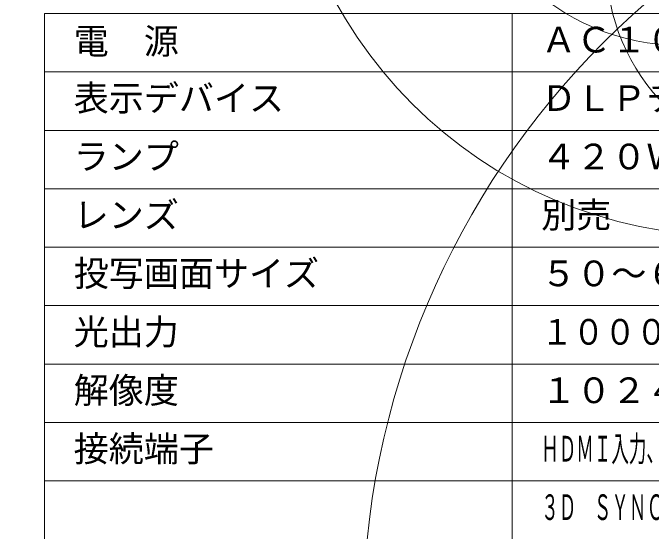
# Model space of a CAD drawing. Units: millimetres, scale not verified. Extents: x -582 to 628, y -290 to 327.
# Drawn here: x -65.2 to -10.6, y -45.8 to -1.4 of the extents above; entities that cross this region are included whole.
import ezdxf
from ezdxf.enums import TextEntityAlignment as Align

# ---------------------------------------------------------------- set-up
doc = ezdxf.new("R2010")
doc.units = ezdxf.units.MM
doc.header["$LTSCALE"] = 0.125
doc.layers.add('0-1_MOJI1', color=7, linetype='Continuous')
doc.layers.add('0-2_WAKU', color=1, linetype='Continuous', lineweight=18)
doc.layers.add('0-4_GAIKEI', color=1, linetype='Continuous', lineweight=18)
doc.styles.add('ＭＳ ゴシック', font='')
doc.styles.get('ＭＳ ゴシック').set_extended_font_data('MS Gothic')

msp = doc.modelspace()

# ---------------------------------------------------------------- linework, layer by layer
at = {"layer": '0-2_WAKU', "color": 4}
for p, q in [((-62.4976, -1.5022), (-62.4976, -56.5022)), ((62.5024, -1.5022), (-62.4976, -1.5022)), ((-22.4976, -56.5022), (-22.4976, -1.5022))]:
    msp.add_line(p, q, dxfattribs=at)
at = {"layer": '0-2_WAKU'}
for p, q in [((-62.4976, -6.5022), (62.5024, -6.5022)), ((-62.4976, -11.5022), (62.5024, -11.5022)), ((-62.4976, -16.5022), (62.5024, -16.5022)), ((-62.4976, -21.5022), (62.5024, -21.5022)), ((-62.4976, -26.5022), (62.5024, -26.5022)), ((-62.4976, -31.5022), (62.5024, -31.5022)), ((-62.4976, -36.5022), (62.5024, -36.5022)), ((-62.4976, -41.5022), (62.5024, -41.5022))]:
    msp.add_line(p, q, dxfattribs=at)
at = {"layer": '0-4_GAIKEI'}
for centre, radius in [((-273.7808, 18.5959), 308.4259), ((-262.7406, 18.5961), 297.4007), ((-99.7308, 18.3124), 134.3757), ((-68.6313, 4.1799), 80.8031), ((-3.8287, 17.9853), 38.4881), ((-8.0086, 14.9948), 19.2233), ((35.0767, -53.7201), 70.3409)]:
    msp.add_circle(centre, radius, dxfattribs=at)
at = {"layer": '0-4_GAIKEI', "color": 7}
msp.add_circle((3.0784, 2.9037), 17.5187, dxfattribs=at)

# ---------------------------------------------------------------- texts
at = {"layer": '0-1_MOJI1', "style": 'ＭＳ ゴシック'}
for s, p in [('電\u3000源', (-59.9976, -5.6342)), ('ＡＣ１００Ｖ\u3000５０／６０Ｈｚ', (-19.9976, -5.5022)), ('表示デバイス', (-59.9976, -10.5022)), ('ＤＬＰチップ１枚\u3000ＤＬＰ方式', (-19.9976, -10.5022)), ('ランプ', (-59.9976, -15.5022)), ('４２０Ｗ（ＵＨＭランプ\u3000２灯式）\u3000', (-19.9976, -15.5022)), ('レンズ', (-59.9976, -20.5022)), ('別売', (-19.9976, -20.5022)), ('投写画面サイズ', (-59.9976, -25.5022)), ('５０～６００型（アスペクト比４：３時）', (-19.9976, -25.5022)), ('光出力', (-59.9976, -30.5022)), ('解像度', (-59.9976, -35.5022)), ('１０２４×７６８ドット', (-19.9976, -35.5022)), ('接続端子', (-59.9976, -40.5022))]:
    msp.add_text(s, height=2.199, dxfattribs=at).set_placement(p, align=Align.BOTTOM_LEFT)
for s, width, p in [('１００００ルーメン（ランプ２灯、ノーマルモード時）', 0.9, (-19.9976, -30.5022)), ('ＨＤＭＩ入力、ＤＶＩ－Ｄ入力、ＲＧＢ入力（ＢＮＣ×５／高密度\u3000Ｄ－Ｓｕｂ１５Ｐ・メス型）、', 0.5, (-19.9976, -40.5022)), ('３Ｄ\u3000ＳＹＮＣ入力／出力、ビデオ入力、シリアル入力／出力、リモート入力／出力、ＬＡＮ', 0.5, (-19.9976, -45.5022))]:
    msp.add_text(s, height=2.199, dxfattribs=dict(at, width=width)).set_placement(p, align=Align.BOTTOM_LEFT)

doc.saveas('drawing.dxf')
